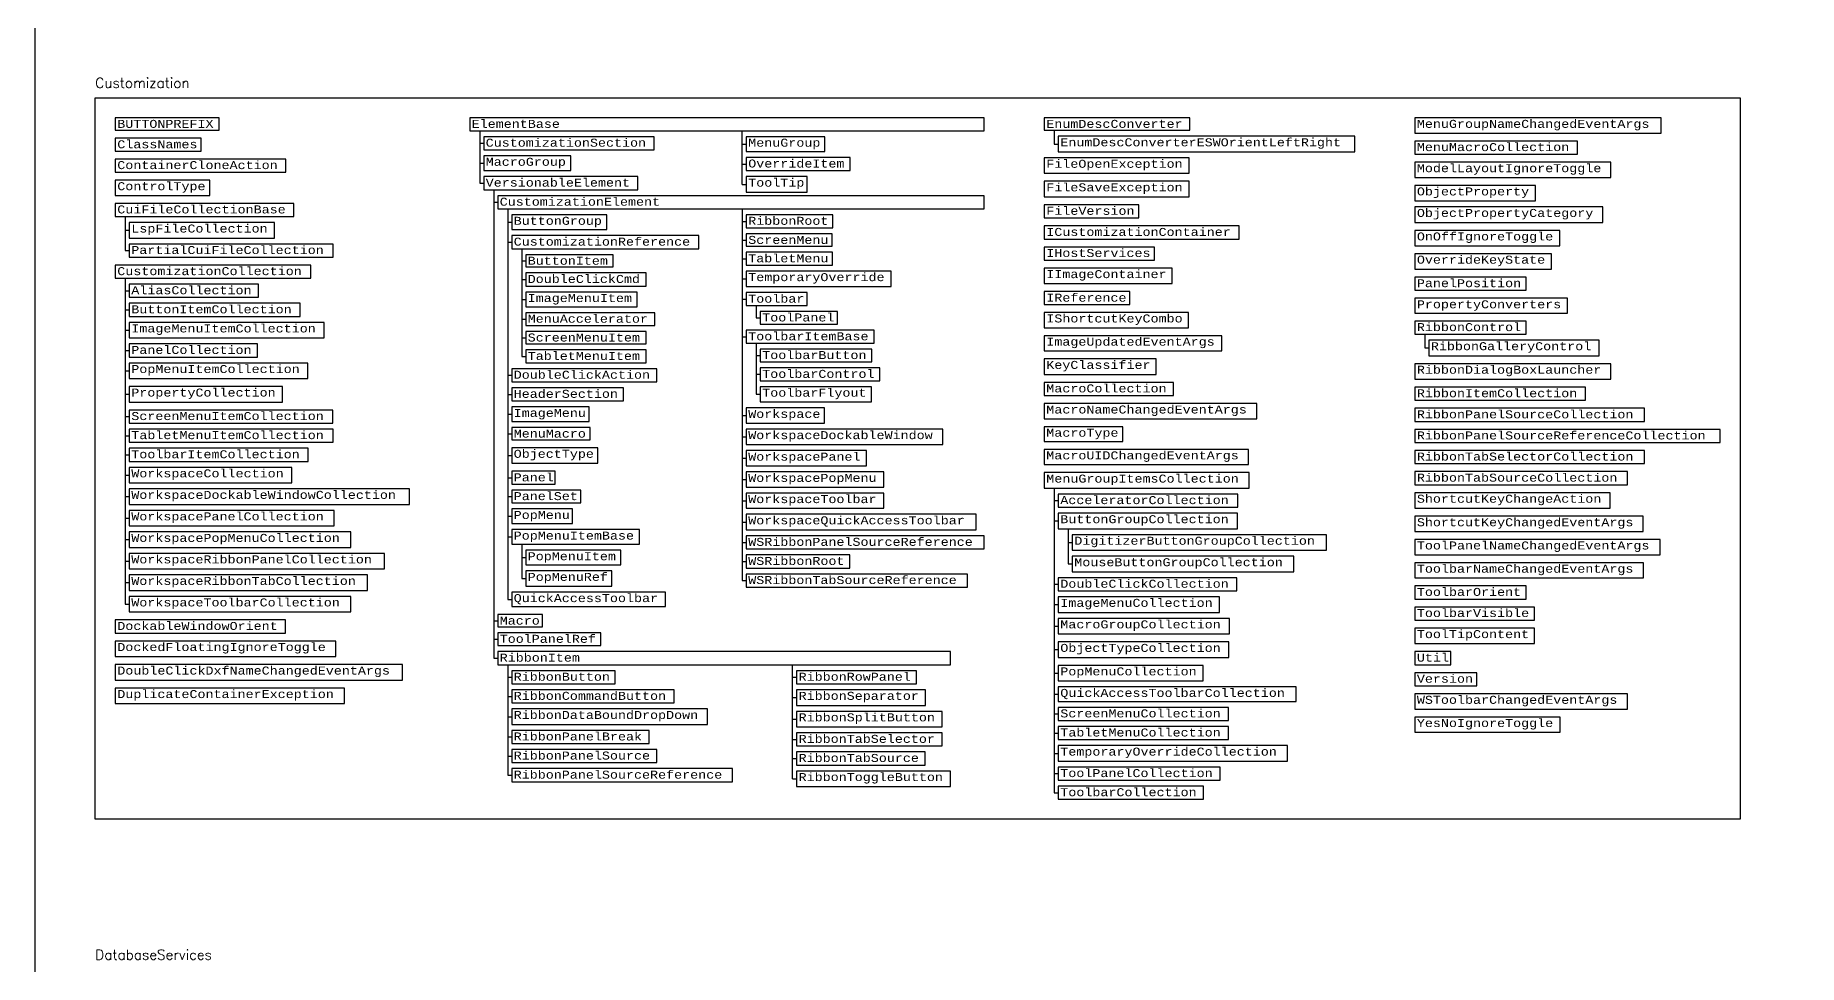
# Model space of a CAD drawing. Header units: inches. Extents: x 350 to 848, y -216 to 10.
# Drawn here: x 636.2 to 724.4, y -82.7 to -36.2 of the extents above; entities that cross this region are included whole.
import ezdxf

# ---------------------------------------------------------------- set-up
doc = ezdxf.new("R2010")
doc.units = ezdxf.units.IN
doc.header["$MEASUREMENT"] = 0
for name, color, linetype in [('Managed classes', 3, 'Continuous'), ('ObjectARX 2009 Managed classes', 7, 'Continuous'), ('ObjectARX 2010 Managed classes', 7, 'Continuous')]:
    doc.layers.add(name, color=color, linetype=linetype)
doc.styles.add('Categories', font='romanc.shx', dxfattribs={"height": 0.5})
doc.styles.add('PureManaged', font='COUR.TTF', dxfattribs={"height": 0.4})

msp = doc.modelspace()

# ---------------------------------------------------------------- linework, layer by layer
for p, q in [((658.441, -40.957), (658.441, -43.58)), ((671.563, -43.64), (671.563, -40.957)), ((687.161, -40.937), (687.161, -41.625)), ((658.441, -41.584), (658.641, -41.584)), ((671.563, -41.627), (671.763, -41.627)), ((687.161, -41.625), (687.361, -41.625)), ((658.441, -42.582), (658.641, -42.582)), ((671.563, -42.625), (671.763, -42.625)), ((658.441, -43.58), (658.641, -43.58)), ((659.141, -43.907), (659.141, -67.327)), ((671.563, -43.64), (671.763, -43.64)), ((659.141, -44.535), (659.341, -44.535)), ((659.841, -44.862), (659.841, -64.385)), ((671.563, -44.862), (671.563, -63.447)), ((640.728, -45.248), (640.728, -46.95)), ((659.841, -45.533), (660.041, -45.533)), ((671.563, -45.489), (671.763, -45.489)), ((640.728, -45.935), (640.928, -45.935)), ((659.841, -46.531), (660.041, -46.531)), ((671.563, -46.427), (671.763, -46.427)), ((640.728, -46.95), (640.928, -46.95)), ((660.541, -46.858), (660.541, -52.237)), ((660.541, -47.464), (660.741, -47.464)), ((671.563, -47.357), (671.763, -47.357)), ((640.728, -48.332), (640.728, -64.627)), ((660.541, -48.397), (660.741, -48.397)), ((671.563, -48.365), (671.763, -48.365)), ((640.728, -48.96), (640.928, -48.96)), ((640.728, -49.915), (640.928, -49.915)), ((660.541, -49.39), (660.741, -49.39)), ((671.563, -49.373), (671.763, -49.373)), ((672.263, -49.693), (672.263, -50.314)), ((640.728, -50.93), (640.928, -50.93)), ((660.541, -50.376), (660.741, -50.376)), ((672.263, -50.314), (672.463, -50.314)), ((640.728, -51.945), (640.928, -51.945)), ((660.541, -51.306), (660.741, -51.306)), ((671.563, -51.254), (671.763, -51.254)), ((672.263, -51.574), (672.263, -54.135)), ((705.683, -51.131), (705.683, -51.819)), ((705.683, -51.819), (705.883, -51.819)), ((660.541, -52.237), (660.741, -52.237)), ((672.263, -52.194), (672.463, -52.194)), ((640.728, -52.96), (640.928, -52.96)), ((659.841, -53.184), (660.041, -53.184)), ((672.263, -53.135), (672.463, -53.135)), ((640.728, -54.135), (640.928, -54.135)), ((659.841, -54.139), (660.041, -54.139)), ((672.263, -54.135), (672.463, -54.135)), ((640.728, -55.25), (640.928, -55.25)), ((659.841, -55.132), (660.041, -55.132)), ((671.563, -55.196), (671.763, -55.196)), ((640.728, -56.205), (640.928, -56.205)), ((659.841, -56.104), (660.041, -56.104)), ((671.563, -56.264), (671.763, -56.264)), ((640.728, -57.159), (640.928, -57.159)), ((659.841, -57.197), (660.041, -57.197)), ((659.841, -57.197), (660.041, -57.197)), ((671.563, -57.333), (671.763, -57.333)), ((640.728, -58.175), (640.928, -58.175)), ((659.841, -58.305), (660.041, -58.305)), ((671.563, -58.394), (671.763, -58.394)), ((687.161, -58.824), (687.161, -74.054)), ((640.728, -59.25), (640.928, -59.25)), ((659.841, -59.246), (660.041, -59.246)), ((671.563, -59.455), (671.763, -59.455)), ((687.161, -59.452), (687.361, -59.452)), ((640.728, -60.325), (640.928, -60.325)), ((659.841, -60.232), (660.041, -60.232)), ((671.563, -60.523), (671.763, -60.523)), ((687.161, -60.467), (687.361, -60.467)), ((640.728, -61.401), (640.928, -61.401)), ((659.841, -61.264), (660.041, -61.264)), ((660.541, -61.63), (660.541, -63.342)), ((671.563, -61.538), (671.763, -61.538)), ((687.861, -60.855), (687.861, -62.618)), ((687.861, -61.542), (688.061, -61.542)), ((640.728, -62.476), (640.928, -62.476)), ((660.541, -62.296), (660.741, -62.296)), ((671.563, -62.493), (671.763, -62.493)), ((660.541, -63.342), (660.741, -63.342)), ((671.563, -63.447), (671.763, -63.447)), ((687.861, -62.618), (688.061, -62.618)), ((640.728, -63.551), (640.928, -63.551)), ((687.161, -63.633), (687.361, -63.633)), ((640.728, -64.627), (640.928, -64.627)), ((659.841, -64.385), (660.041, -64.385)), ((687.161, -64.648), (687.361, -64.648)), ((659.141, -65.454), (659.341, -65.454)), ((687.161, -65.723), (687.361, -65.723)), ((659.141, -66.379), (659.341, -66.379)), ((687.161, -66.898), (687.361, -66.898)), ((659.141, -67.327), (659.341, -67.327)), ((659.841, -67.654), (659.841, -73.176)), ((674.081, -73.357), (674.081, -67.654)), ((659.841, -68.282), (660.041, -68.282)), ((674.081, -68.282), (674.281, -68.282)), ((687.161, -68.074), (687.361, -68.074)), ((659.841, -69.236), (660.041, -69.236)), ((674.081, -69.297), (674.281, -69.297)), ((687.161, -69.124), (687.361, -69.124)), ((659.841, -70.251), (660.041, -70.251)), ((674.081, -70.372), (674.281, -70.372)), ((687.161, -70.114), (687.361, -70.114)), ((659.841, -71.266), (660.041, -71.266)), ((674.081, -71.387), (674.281, -71.387)), ((687.161, -71.069), (687.361, -71.069)), ((659.841, -72.221), (660.041, -72.221)), ((687.161, -72.084), (687.361, -72.084)), ((674.081, -72.342), (674.281, -72.342)), ((687.161, -73.099), (687.361, -73.099)), ((659.841, -73.176), (660.041, -73.176)), ((674.081, -73.357), (674.281, -73.357)), ((687.161, -74.054), (687.361, -74.054))]:
    msp.add_line(p, q)
for points in [[(636.228, 1.1), (848.411, 1.1), (848.411, -173.928), (636.228, -173.928)], [(639.228, -39.316), (721.438, -39.316), (721.438, -75.381), (639.228, -75.381)], [(640.228, -40.316), (640.228, -40.937), (645.414, -40.937), (645.414, -40.316)], [(657.941, -40.316), (657.941, -40.957), (683.661, -40.957), (683.661, -40.316)], [(686.661, -40.316), (686.661, -40.937), (693.934, -40.937), (693.934, -40.316)], [(705.183, -40.316), (705.183, -41.077), (717.489, -41.077), (717.489, -40.316)], [(640.228, -41.337), (640.228, -41.977), (644.516, -41.977), (644.516, -41.337)], [(658.641, -41.257), (658.641, -41.911), (667.161, -41.911), (667.161, -41.257)], [(671.763, -41.257), (671.763, -41.998), (675.696, -41.998), (675.696, -41.257)], [(687.361, -41.237), (687.361, -42.012), (702.187, -42.012), (702.187, -41.237)], [(658.641, -42.211), (658.641, -42.953), (662.994, -42.953), (662.994, -42.211)], [(671.763, -42.298), (671.763, -42.953), (676.964, -42.953), (676.964, -42.298)], [(705.183, -41.477), (705.183, -42.132), (713.317, -42.132), (713.317, -41.477)], [(640.228, -42.377), (640.228, -43.032), (648.748, -43.032), (648.748, -42.377)], [(686.661, -42.312), (686.661, -43.088), (693.909, -43.088), (693.909, -42.312)], [(705.183, -42.532), (705.183, -43.293), (714.984, -43.293), (714.984, -42.532)], [(640.228, -43.432), (640.228, -44.193), (644.953, -44.193), (644.953, -43.432)], [(658.641, -43.253), (658.641, -43.907), (666.349, -43.907), (666.349, -43.253)], [(671.763, -43.253), (671.763, -44.028), (674.815, -44.028), (674.815, -43.253)], [(686.661, -43.488), (686.661, -44.263), (693.909, -44.263), (693.909, -43.488)], [(705.183, -43.693), (705.183, -44.469), (711.211, -44.469), (711.211, -43.693)], [(640.228, -44.593), (640.228, -45.248), (649.155, -45.248), (649.155, -44.593)], [(659.341, -44.207), (659.341, -44.862), (683.661, -44.862), (683.661, -44.207)], [(686.661, -44.663), (686.661, -45.318), (691.388, -45.318), (691.388, -44.663)], [(705.183, -44.769), (705.183, -45.544), (714.573, -45.544), (714.573, -44.769)], [(640.928, -45.548), (640.928, -46.323), (648.187, -46.323), (648.187, -45.548)], [(660.041, -45.162), (660.041, -45.903), (664.793, -45.903), (664.793, -45.162)], [(671.763, -45.162), (671.763, -45.817), (676.084, -45.817), (676.084, -45.162)], [(686.661, -45.718), (686.661, -46.372), (696.407, -46.372), (696.407, -45.718)], [(640.928, -46.623), (640.928, -47.278), (651.111, -47.278), (651.111, -46.623)], [(660.041, -46.203), (660.041, -46.858), (669.387, -46.858), (669.387, -46.203)], [(671.763, -46.117), (671.763, -46.737), (676.062, -46.737), (676.062, -46.117)], [(705.183, -45.944), (705.183, -46.705), (712.436, -46.705), (712.436, -45.944)], [(660.741, -47.158), (660.741, -47.769), (665.108, -47.769), (665.108, -47.158)], [(671.763, -47.037), (671.763, -47.678), (676.076, -47.678), (676.076, -47.037)], [(686.661, -46.772), (686.661, -47.427), (692.174, -47.427), (692.174, -46.772)], [(705.183, -47.105), (705.183, -47.88), (712.016, -47.88), (712.016, -47.105)], [(640.228, -47.678), (640.228, -48.332), (650.009, -48.332), (650.009, -47.678)], [(660.741, -48.069), (660.741, -48.724), (666.758, -48.724), (666.758, -48.069)], [(671.763, -47.978), (671.763, -48.753), (679.003, -48.753), (679.003, -47.978)], [(686.661, -47.827), (686.661, -48.603), (693.046, -48.603), (693.046, -47.827)], [(705.183, -48.28), (705.183, -48.935), (710.743, -48.935), (710.743, -48.28)], [(640.928, -48.632), (640.928, -49.287), (647.385, -49.287), (647.385, -48.632)], [(660.741, -49.024), (660.741, -49.756), (666.32, -49.756), (666.32, -49.024)], [(671.763, -49.053), (671.763, -49.693), (674.816, -49.693), (674.816, -49.053)], [(686.661, -49.003), (686.661, -49.643), (690.93, -49.643), (690.93, -49.003)], [(705.183, -49.335), (705.183, -50.076), (712.814, -50.076), (712.814, -49.335)], [(640.928, -49.587), (640.928, -50.242), (649.462, -50.242), (649.462, -49.587)], [(660.741, -50.056), (660.741, -50.696), (667.196, -50.696), (667.196, -50.056)], [(672.463, -49.993), (672.463, -50.634), (676.332, -50.634), (676.332, -49.993)], [(686.661, -50.043), (686.661, -50.804), (693.876, -50.804), (693.876, -50.043)], [(640.928, -50.542), (640.928, -51.317), (650.674, -51.317), (650.674, -50.542)], [(660.741, -50.996), (660.741, -51.617), (666.756, -51.617), (666.756, -50.996)], [(671.763, -50.934), (671.763, -51.574), (678.162, -51.574), (678.162, -50.934)], [(705.183, -50.476), (705.183, -51.131), (710.752, -51.131), (710.752, -50.476)], [(640.928, -51.617), (640.928, -52.272), (647.33, -52.272), (647.33, -51.617)], [(660.741, -51.917), (660.741, -52.557), (666.77, -52.557), (666.77, -51.917)], [(672.463, -51.874), (672.463, -52.514), (678.036, -52.514), (678.036, -51.874)], [(686.661, -51.204), (686.661, -51.965), (695.535, -51.965), (695.535, -51.204)], [(705.883, -51.431), (705.883, -52.206), (714.393, -52.206), (714.393, -51.431)], [(640.928, -52.572), (640.928, -53.347), (649.851, -53.347), (649.851, -52.572)], [(660.041, -52.857), (660.041, -53.512), (667.29, -53.512), (667.29, -52.857)], [(672.463, -52.814), (672.463, -53.455), (678.433, -53.455), (678.433, -52.814)], [(686.661, -52.365), (686.661, -53.14), (692.253, -53.14), (692.253, -52.365)], [(705.183, -52.606), (705.183, -53.382), (714.977, -53.382), (714.977, -52.606)], [(640.928, -53.747), (640.928, -54.523), (648.59, -54.523), (648.59, -53.747)], [(672.463, -53.755), (672.463, -54.516), (678.026, -54.516), (678.026, -53.755)], [(686.661, -53.54), (686.661, -54.195), (693.115, -54.195), (693.115, -53.54)], [(660.041, -53.812), (660.041, -54.466), (665.626, -54.466), (665.626, -53.812)], [(686.661, -54.595), (686.661, -55.356), (697.286, -55.356), (697.286, -54.595)], [(705.183, -53.782), (705.183, -54.436), (713.716, -54.436), (713.716, -53.782)], [(640.928, -54.923), (640.928, -55.577), (651.109, -55.577), (651.109, -54.923)], [(660.041, -54.766), (660.041, -55.498), (663.905, -55.498), (663.905, -54.766)], [(671.763, -54.816), (671.763, -55.577), (675.678, -55.577), (675.678, -54.816)], [(705.183, -54.836), (705.183, -55.491), (716.657, -55.491), (716.657, -54.836)], [(640.928, -55.877), (640.928, -56.532), (651.123, -56.532), (651.123, -55.877)], [(660.041, -55.798), (660.041, -56.41), (663.965, -56.41), (663.965, -55.798)], [(671.763, -55.877), (671.763, -56.652), (681.595, -56.652), (681.595, -55.877)], [(686.661, -55.756), (686.661, -56.488), (690.58, -56.488), (690.58, -55.756)], [(705.183, -55.891), (705.183, -56.546), (720.438, -56.546), (720.438, -55.891)], [(640.928, -56.832), (640.928, -57.487), (649.863, -57.487), (649.863, -56.832)], [(660.041, -56.81), (660.041, -57.585), (664.353, -57.585), (664.353, -56.81)], [(671.763, -56.952), (671.763, -57.713), (677.769, -57.713), (677.769, -56.952)], [(686.661, -56.888), (686.661, -57.649), (696.866, -57.649), (696.866, -56.888)], [(705.183, -56.946), (705.183, -57.601), (716.657, -57.601), (716.657, -56.946)], [(640.928, -57.787), (640.928, -58.562), (649.059, -58.562), (649.059, -57.787)], [(660.041, -57.985), (660.041, -58.625), (662.218, -58.625), (662.218, -57.985)], [(671.763, -58.013), (671.763, -58.774), (678.633, -58.774), (678.633, -58.013)], [(686.661, -58.049), (686.661, -58.824), (696.896, -58.824), (696.896, -58.049)], [(705.183, -58.001), (705.183, -58.655), (715.817, -58.655), (715.817, -58.001)], [(640.928, -58.862), (640.928, -59.638), (654.941, -59.638), (654.941, -58.862)], [(660.041, -58.925), (660.041, -59.566), (663.491, -59.566), (663.491, -58.925)], [(660.041, -59.866), (660.041, -60.598), (663.081, -60.598), (663.081, -59.866)], [(671.763, -59.074), (671.763, -59.835), (678.634, -59.835), (678.634, -59.074)], [(687.361, -59.124), (687.361, -59.779), (696.338, -59.779), (696.338, -59.124)], [(705.183, -59.055), (705.183, -59.831), (714.943, -59.831), (714.943, -59.055)], [(640.928, -59.938), (640.928, -60.713), (651.16, -60.713), (651.16, -59.938)], [(671.763, -60.135), (671.763, -60.911), (683.255, -60.911), (683.255, -60.135)], [(687.361, -60.079), (687.361, -60.855), (696.314, -60.855), (696.314, -60.079)], [(705.183, -60.231), (705.183, -60.992), (716.593, -60.992), (716.593, -60.231)], [(640.928, -61.013), (640.928, -61.788), (652, -61.788), (652, -61.013)], [(660.041, -60.898), (660.041, -61.63), (666.428, -61.63), (666.428, -60.898)], [(671.763, -61.211), (671.763, -61.865), (683.661, -61.865), (683.661, -61.211)], [(688.061, -61.155), (688.061, -61.93), (700.772, -61.93), (700.772, -61.155)], [(705.183, -61.392), (705.183, -62.153), (717.448, -62.153), (717.448, -61.392)], [(640.928, -62.088), (640.928, -62.864), (653.681, -62.864), (653.681, -62.088)], [(660.741, -61.93), (660.741, -62.662), (665.497, -62.662), (665.497, -61.93)], [(671.763, -62.165), (671.763, -62.82), (676.942, -62.82), (676.942, -62.165)], [(688.061, -62.23), (688.061, -63.005), (699.137, -63.005), (699.137, -62.23)], [(705.183, -62.553), (705.183, -63.314), (716.608, -63.314), (716.608, -62.553)], [(640.928, -63.164), (640.928, -63.939), (652.84, -63.939), (652.84, -63.164)], [(660.741, -62.962), (660.741, -63.723), (665.042, -63.723), (665.042, -62.962)], [(671.763, -63.12), (671.763, -63.775), (682.821, -63.775), (682.821, -63.12)], [(687.361, -63.305), (687.361, -63.96), (696.29, -63.96), (696.29, -63.305)], [(640.928, -64.239), (640.928, -65.015), (652, -65.015), (652, -64.239)], [(660.041, -64.023), (660.041, -64.748), (667.729, -64.748), (667.729, -64.023)], [(687.361, -64.26), (687.361, -65.035), (695.426, -65.035), (695.426, -64.26)], [(705.183, -63.714), (705.183, -64.368), (710.746, -64.368), (710.746, -63.714)], [(659.341, -65.148), (659.341, -65.759), (661.584, -65.759), (661.584, -65.148)], [(705.183, -64.768), (705.183, -65.423), (711.162, -65.423), (711.162, -64.768)], [(640.228, -65.415), (640.228, -66.069), (648.728, -66.069), (648.728, -65.415)], [(659.341, -66.059), (659.341, -66.699), (664.495, -66.699), (664.495, -66.059)], [(687.361, -65.335), (687.361, -66.111), (695.916, -66.111), (695.916, -65.335)], [(705.183, -65.823), (705.183, -66.598), (711.166, -66.598), (711.166, -65.823)], [(640.228, -66.469), (640.228, -67.245), (651.245, -67.245), (651.245, -66.469)], [(687.361, -66.511), (687.361, -67.286), (695.888, -67.286), (695.888, -66.511)], [(640.228, -67.645), (640.228, -68.42), (654.59, -68.42), (654.59, -67.645)], [(659.341, -66.999), (659.341, -67.654), (681.974, -67.654), (681.974, -66.999)], [(687.361, -67.686), (687.361, -68.462), (694.602, -68.462), (694.602, -67.686)], [(705.183, -66.998), (705.183, -67.653), (706.972, -67.653), (706.972, -66.998)], [(660.041, -67.954), (660.041, -68.609), (665.213, -68.609), (665.213, -67.954)], [(674.281, -67.954), (674.281, -68.609), (680.271, -68.609), (680.271, -67.954)], [(705.183, -68.053), (705.183, -68.708), (708.278, -68.708), (708.278, -68.053)], [(640.228, -68.82), (640.228, -69.595), (651.679, -69.595), (651.679, -68.82)], [(660.041, -68.909), (660.041, -69.564), (668.154, -69.564), (668.154, -68.909)], [(674.281, -68.909), (674.281, -69.684), (680.715, -69.684), (680.715, -68.909)], [(687.361, -68.762), (687.361, -69.487), (699.25, -69.487), (699.25, -68.762)], [(705.183, -69.108), (705.183, -69.869), (715.804, -69.869), (715.804, -69.108)], [(660.041, -69.864), (660.041, -70.639), (669.835, -70.639), (669.835, -69.864)], [(674.281, -69.984), (674.281, -70.76), (681.554, -70.76), (681.554, -69.984)], [(687.361, -69.787), (687.361, -70.441), (695.861, -70.441), (695.861, -69.787)], [(705.183, -70.269), (705.183, -71.03), (712.438, -71.03), (712.438, -70.269)], [(660.041, -70.939), (660.041, -71.594), (666.914, -71.594), (666.914, -70.939)], [(674.281, -71.06), (674.281, -71.714), (681.555, -71.714), (681.555, -71.06)], [(687.361, -70.741), (687.361, -71.396), (695.875, -71.396), (695.875, -70.741)], [(660.041, -71.894), (660.041, -72.548), (667.3, -72.548), (667.3, -71.894)], [(674.281, -72.014), (674.281, -72.669), (680.7, -72.669), (680.7, -72.014)], [(687.361, -71.696), (687.361, -72.471), (698.816, -72.471), (698.816, -71.696)], [(660.041, -72.848), (660.041, -73.503), (671.081, -73.503), (671.081, -72.848)], [(674.281, -72.969), (674.281, -73.744), (681.974, -73.744), (681.974, -72.969)], [(687.361, -72.771), (687.361, -73.426), (695.455, -73.426), (695.455, -72.771)], [(687.361, -73.726), (687.361, -74.381), (694.615, -74.381), (694.615, -73.726)]]:
    msp.add_lwpolyline(points, close=True)

# ---------------------------------------------------------------- texts
at = {"color": 1, "char_height": 0.5, "attachment_point": 1, "style": 'Categories'}
for s, insert, width in [('Customization', (639.228, -38.316), 4.04018), ('DatabaseServices', (639.228, -81.901), 8.35184)]:
    msp.add_mtext(s, dxfattribs=dict(at, insert=insert, width=width))
at = {"layer": 'Managed classes', "char_height": 0.4, "attachment_point": 1, "style": 'PureManaged'}
for s, insert in [('{\\Fcourier new;BUTTONPREFIX}', (640.328, -40.416)), ('{\\Fcourier new;ElementBase}', (658.041, -40.416)), ('{\\Fcourier new;EnumDescConverter}', (686.761, -40.416)), ('{\\Fcourier new;MenuGroupNameChangedEventArgs}', (705.283, -40.416)), ('{\\Fcourier new;ClassNames}', (640.328, -41.437)), ('{\\Fcourier new;CustomizationSection}', (658.741, -41.357)), ('{\\Fcourier new;MenuGroup}', (671.863, -41.357)), ('{\\Fcourier new;EnumDescConverterESWOrientLeftRight}', (687.461, -41.337)), ('{\\Fcourier new;MacroGroup}', (658.741, -42.311)), ('{\\Fcourier new;MenuMacroCollection}', (705.283, -41.577)), ('{\\Fcourier new;ContainerCloneAction}', (640.328, -42.477)), ('{\\Fcourier new;OverrideItem}', (671.863, -42.398)), ('{\\Fcourier new;FileOpenException}', (686.761, -42.412)), ('{\\Fcourier new;ModelLayoutIgnoreToggle}', (705.283, -42.632)), ('{\\Fcourier new;ControlType}', (640.328, -43.532)), ('{\\Fcourier new;VersionableElement}', (658.741, -43.353)), ('{\\Fcourier new;FileSaveException}', (686.761, -43.588)), ('{\\Fcourier new;CuiFileCollectionBase}', (640.328, -44.693)), ('{\\Fcourier new;CustomizationElement}', (659.441, -44.307)), ('{\\Fcourier new;FileVersion}', (686.761, -44.763)), ('{\\Fcourier new;LspFileCollection}', (641.028, -45.648)), ('{\\Fcourier new;ButtonGroup}', (660.141, -45.262)), ('{\\Fcourier new;ICustomizationContainer}', (686.761, -45.818)), ('{\\Fcourier new;PartialCuiFileCollection}', (641.028, -46.723)), ('{\\Fcourier new;CustomizationReference}', (660.141, -46.303)), ('{\\Fcourier new;ScreenMenu}', (671.863, -46.217)), ('{\\Fcourier new;OnOffIgnoreToggle}', (705.283, -46.044)), ('{\\Fcourier new;ButtonItem}', (660.841, -47.258)), ('{\\Fcourier new;TabletMenu}', (671.863, -47.137)), ('{\\Fcourier new;IHostServices}', (686.761, -46.872)), ('{\\Fcourier new;OverrideKeyState}', (705.283, -47.205)), ('{\\Fcourier new;CustomizationCollection}', (640.328, -47.778)), ('{\\Fcourier new;DoubleClickCmd}', (660.841, -48.169)), ('{\\Fcourier new;TemporaryOverride}', (671.863, -48.078)), ('{\\Fcourier new;IImageContainer}', (686.761, -47.927)), ('{\\Fcourier new;PanelPosition}', (705.283, -48.38)), ('{\\Fcourier new;AliasCollection}', (641.028, -48.732)), ('{\\Fcourier new;ImageMenuItem}', (660.841, -49.124)), ('{\\Fcourier new;Toolbar}', (671.863, -49.153)), ('{\\Fcourier new;IReference}', (686.761, -49.103)), ('{\\Fcourier new;ButtonItemCollection}', (641.028, -49.687)), ('{\\Fcourier new;MenuAccelerator}', (660.841, -50.156)), ('{\\Fcourier new;ToolPanel}', (672.563, -50.093)), ('{\\Fcourier new;IShortcutKeyCombo}', (686.761, -50.143)), ('{\\Fcourier new;PropertyConverters}', (705.283, -49.435)), ('{\\Fcourier new;ImageMenuItemCollection}', (641.028, -50.642)), ('{\\Fcourier new;ScreenMenuItem}', (660.841, -51.096)), ('{\\Fcourier new;ToolbarItemBase}', (671.863, -51.034)), ('{\\Fcourier new;PanelCollection}', (641.028, -51.717)), ('{\\Fcourier new;TabletMenuItem}', (660.841, -52.017)), ('{\\Fcourier new;ToolbarButton}', (672.563, -51.974)), ('{\\Fcourier new;ImageUpdatedEventArgs}', (686.761, -51.304)), ('{\\Fcourier new;PopMenuItemCollection}', (641.028, -52.672)), ('{\\Fcourier new;ToolbarControl}', (672.563, -52.914)), ('{\\Fcourier new;KeyClassifier}', (686.761, -52.465)), ('{\\Fcourier new;DoubleClickAction}', (660.141, -52.957)), ('{\\Fcourier new;MacroCollection}', (686.761, -53.64)), ('{\\Fcourier new;HeaderSection}', (660.141, -53.912)), ('{\\Fcourier new;ToolbarFlyout}', (672.563, -53.855)), ('{\\Fcourier new;ScreenMenuItemCollection}', (641.028, -55.023)), ('{\\Fcourier new;ImageMenu}', (660.141, -54.866)), ('{\\Fcourier new;Workspace}', (671.863, -54.916)), ('{\\Fcourier new;MacroNameChangedEventArgs}', (686.761, -54.695)), ('{\\Fcourier new;TabletMenuItemCollection}', (641.028, -55.977)), ('{\\Fcourier new;MenuMacro}', (660.141, -55.898)), ('{\\Fcourier new;WorkspaceDockableWindow}', (671.863, -55.977)), ('{\\Fcourier new;MacroType}', (686.761, -55.856)), ('{\\Fcourier new;ToolbarItemCollection}', (641.028, -56.932)), ('{\\Fcourier new;WorkspacePanel}', (671.863, -57.052)), ('{\\Fcourier new;MacroUIDChangedEventArgs}', (686.761, -56.988)), ('{\\Fcourier new;WorkspaceCollection}', (641.028, -57.887)), ('{\\Fcourier new;Panel}', (660.141, -58.085)), ('{\\Fcourier new;WorkspacePopMenu}', (671.863, -58.113)), ('{\\Fcourier new;MenuGroupItemsCollection}', (686.761, -58.149)), ('{\\Fcourier new;WorkspaceDockableWindowCollection}', (641.028, -58.962)), ('{\\Fcourier new;PanelSet}', (660.141, -59.025)), ('{\\Fcourier new;WorkspaceToolbar}', (671.863, -59.174)), ('{\\Fcourier new;AcceleratorCollection}', (687.461, -59.224)), ('{\\Fcourier new;ShortcutKeyChangeAction}', (705.283, -59.155)), ('{\\Fcourier new;WorkspacePanelCollection}', (641.028, -60.038)), ('{\\Fcourier new;PopMenu}', (660.141, -59.966)), ('{\\Fcourier new;ButtonGroupCollection}', (687.461, -60.179)), ('{\\Fcourier new;ShortcutKeyChangedEventArgs}', (705.283, -60.331)), ('{\\Fcourier new;WorkspacePopMenuCollection}', (641.028, -61.113)), ('{\\Fcourier new;PopMenuItemBase}', (660.141, -60.998)), ('{\\Fcourier new;DigitizerButtonGroupCollection}', (688.161, -61.255)), ('{\\Fcourier new;ToolPanelNameChangedEventArgs}', (705.283, -61.492)), ('{\\Fcourier new;PopMenuItem}', (660.841, -62.03)), ('{\\Fcourier new;MouseButtonGroupCollection}', (688.161, -62.33)), ('{\\Fcourier new;PopMenuRef}', (660.841, -63.062)), ('{\\Fcourier new;DoubleClickCollection}', (687.461, -63.405)), ('{\\Fcourier new;ToolbarNameChangedEventArgs}', (705.283, -62.653)), ('{\\Fcourier new;WorkspaceToolbarCollection}', (641.028, -64.339)), ('{\\Fcourier new;ImageMenuCollection}', (687.461, -64.36)), ('{\\Fcourier new;ToolbarOrient}', (705.283, -63.814)), ('{\\Fcourier new;ToolbarVisible}', (705.283, -64.868)), ('{\\Fcourier new;DockableWindowOrient}', (640.328, -65.515)), ('{\\Fcourier new;Macro}', (659.441, -65.248)), ('{\\Fcourier new;MacroGroupCollection}', (687.461, -65.435)), ('{\\Fcourier new;DockedFloatingIgnoreToggle}', (640.328, -66.569)), ('{\\Fcourier new;ToolPanelRef}', (659.441, -66.159)), ('{\\Fcourier new;DoubleClickDxfNameChangedEventArgs}', (640.328, -67.745)), ('{\\Fcourier new;PopMenuCollection}', (687.461, -67.786)), ('{\\Fcourier new;Util}', (705.283, -67.098)), ('{\\Fcourier new;Version}', (705.283, -68.153)), ('{\\Fcourier new;DuplicateContainerException}', (640.328, -68.92)), ('{\\Fcourier new;WSToolbarChangedEventArgs}', (705.283, -69.208)), ('{\\Fcourier new;ScreenMenuCollection}', (687.461, -69.887)), ('{\\Fcourier new;YesNoIgnoreToggle}', (705.283, -70.369)), ('{\\Fcourier new;TabletMenuCollection}', (687.461, -70.841)), ('{\\Fcourier new;TemporaryOverrideCollection}', (687.461, -71.796)), ('{\\Fcourier new;ToolPanelCollection}', (687.461, -72.871)), ('{\\Fcourier new;ToolbarCollection}', (687.461, -73.826))]:
    msp.add_mtext(s, dxfattribs=dict(at, insert=insert))
at = {"layer": 'ObjectARX 2009 Managed classes', "color": 3, "char_height": 0.4, "attachment_point": 1}
for s, insert in [('{\\Fcourier new;ToolTip}', (671.863, -43.353)), ('{\\Fcourier new;ObjectProperty}', (705.283, -43.793)), ('{\\Fcourier new;ObjectPropertyCategory}', (705.283, -44.869)), ('{\\Fcourier new;PropertyCollection}', (641.028, -53.847)), ('{\\Fcourier new;ObjectType}', (660.141, -56.91)), ('{\\Fcourier new;ToolTipContent}', (705.283, -65.923)), ('{\\Fcourier new;ObjectTypeCollection}', (687.461, -66.611))]:
    msp.add_mtext(s, dxfattribs=dict(at, insert=insert))
at = {"layer": 'ObjectARX 2010 Managed classes', "color": 3, "char_height": 0.4, "attachment_point": 1}
for s, insert in [('{\\Fcourier new;RibbonRoot}', (671.863, -45.262)), ('{\\Fcourier new;RibbonControl}', (705.283, -50.576)), ('{\\Fcourier new;RibbonGalleryControl}', (705.983, -51.531)), ('{\\Fcourier new;RibbonDialogBoxLauncher}', (705.283, -52.706)), ('{\\Fcourier new;RibbonItemCollection}', (705.283, -53.882)), ('{\\Fcourier new;RibbonPanelSourceCollection}', (705.283, -54.936)), ('{\\Fcourier new;RibbonPanelSourceReferenceCollection}', (705.283, -55.991)), ('{\\Fcourier new;RibbonTabSelectorCollection}', (705.283, -57.046)), ('{\\Fcourier new;RibbonTabSourceCollection}', (705.283, -58.101)), ('{\\Fcourier new;WorkspaceQuickAccessToolbar}', (671.863, -60.235)), ('{\\Fcourier new;WSRibbonPanelSourceReference}', (671.863, -61.311)), ('{\\Fcourier new;WorkspaceRibbonPanelCollection}', (641.028, -62.188)), ('{\\Fcourier new;WSRibbonRoot}', (671.863, -62.265)), ('{\\Fcourier new;WorkspaceRibbonTabCollection}', (641.028, -63.264)), ('{\\Fcourier new;WSRibbonTabSourceReference}', (671.863, -63.22)), ('{\\Fcourier new;QuickAccessToolbar}', (660.141, -64.123)), ('{\\Fcourier new;RibbonItem}', (659.441, -67.099)), ('{\\Fcourier new;RibbonButton}', (660.141, -68.054)), ('{\\Fcourier new;RibbonRowPanel}', (674.381, -68.054)), ('{\\Fcourier new;RibbonCommandButton}', (660.141, -69.009)), ('{\\Fcourier new;RibbonSeparator}', (674.381, -69.009)), ('{\\Fcourier new;QuickAccessToolbarCollection}', (687.461, -68.862)), ('{\\Fcourier new;RibbonDataBoundDropDown}', (660.141, -69.964)), ('{\\Fcourier new;RibbonSplitButton}', (674.381, -70.084)), ('{\\Fcourier new;RibbonPanelBreak}', (660.141, -71.039)), ('{\\Fcourier new;RibbonTabSelector}', (674.381, -71.16)), ('{\\Fcourier new;RibbonPanelSource}', (660.141, -71.994)), ('{\\Fcourier new;RibbonTabSource}', (674.381, -72.114)), ('{\\Fcourier new;RibbonPanelSourceReference}', (660.141, -72.948)), ('{\\Fcourier new;RibbonToggleButton}', (674.381, -73.069))]:
    msp.add_mtext(s, dxfattribs=dict(at, insert=insert))

doc.saveas('drawing.dxf')
